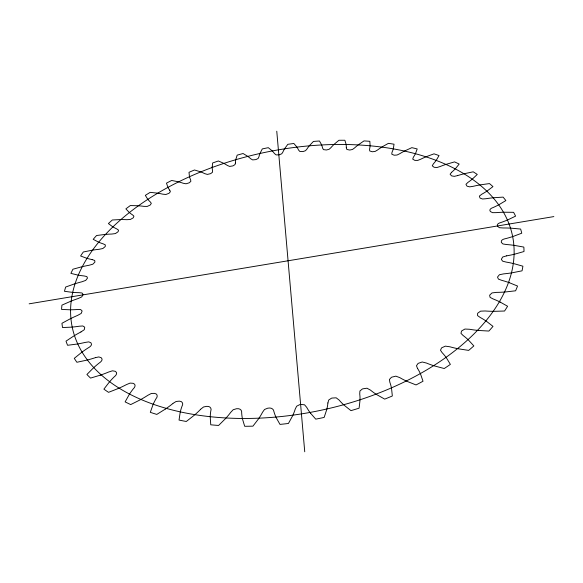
<?xml version="1.0" encoding="UTF-8"?>
<svg xmlns="http://www.w3.org/2000/svg" width="583" height="583" viewBox="0 0 583 583"><rect width="100%" height="100%" fill="white"/><g stroke="black" fill="none" stroke-linecap="round" stroke-linejoin="round"><path stroke-width="0.87" d="M212.197 167.081L212.649 162.97A234.461 137.748 -11.7 0 1 218.37 160.981L223.435 163.174A59.313 30.258 -14.4 0 1 227.348 165.455L229.658 166.425L232.668 165.936A8.206 4.11 -12.7 0 0 233.105 165.798L235.015 164.588L235.437 163M346.295 147.703L346.863 149.445L349.443 149.991A8.322 4.198 -9.3 0 0 349.895 150.006L352.482 149.474L354.515 147.995A60.851 31.518 -7.7 0 1 358.662 144.569L363.996 140.904A234.461 137.748 -11.7 0 1 369.833 141.319L370.096 145.393A58.351 29.485 -10.4 0 1 369.556 149.11L369.717 150.953L372.114 151.704A8.41 4.27 -8.6 0 0 372.552 151.748L375.204 151.391L377.522 150.013A61.805 32.327 -7.1 0 1 382.346 146.763L388.402 143.352A234.461 137.748 -11.7 0 1 394.035 144.205L393.379 148.446A58.723 29.784 -9.8 0 1 392.016 152.25L391.761 154.174L393.94 155.129A8.519 4.358 -8 0 0 394.363 155.209L397.052 155.027L399.639 153.766A62.877 33.267 -6.5 0 1 405.119 150.749L411.846 147.659A234.461 137.748 -11.7 0 1 417.202 148.949L415.606 153.3A59.24 30.199 -9.1 0 1 413.398 157.155L412.713 159.123L414.644 160.274A8.65 4.467 -7.3 0 0 415.045 160.391L417.734 160.398L420.569 159.283A64.064 34.331 -6 0 1 426.661 156.557L434.007 153.832A234.461 137.748 -11.7 0 1 439.028 155.566L436.448 159.975A59.903 30.739 -8.5 0 1 433.395 163.816L432.273 165.812L433.92 167.153A8.803 4.598 -6.7 0 0 434.291 167.299L436.951 167.51L440.005 166.563A65.332 35.527 -5.4 0 1 446.665 164.18L454.572 161.892A234.461 137.748 -11.7 0 1 459.164 164.071L455.6 168.465A60.705 31.402 -7.8 0 1 451.694 172.233M327.886 402.962L328.725 400.011L331.465 398.218A11.259 7.747 -10.8 0 1 332.077 398.051L336.172 397.817L339.175 400.113A77.911 52.025 -7 0 0 344.21 405.272L350.966 410.636A234.461 137.748 -11.7 0 0 359.099 408.173L359.988 400.514A78.574 53.498 -13.5 0 0 359.726 393.926L359.908 391.018L362.291 389.036A11.237 7.696 -9.1 0 1 362.874 388.817L366.962 388.212L370.496 390.129A77.32 50.845 -5.8 0 0 376.713 394.611L384.693 399.115A234.461 137.748 -11.7 0 0 392.337 395.988L391.557 388.57A78.676 53.723 -11.9 0 0 389.852 382.288L389.4 379.489L391.361 377.369A11.194 7.579 -7.4 0 1 391.9 377.114L395.879 376.152L399.851 377.66A76.548 49.438 -5 0 0 407.065 381.369L416.043 384.933A234.461 137.748 -11.7 0 0 423.01 381.238L420.613 374.235A78.61 53.578 -10.2 0 0 417.53 368.398M200.851 409.069L203.576 406.963L206.841 406.329A11.113 7.411 -17.4 0 1 207.402 406.395C209.858 406.147 211.869 408.479 210.82 410.826A78.603 53.563 -13.3 0 0 210.252 417.406L210.755 424.803A234.461 137.748 -11.7 0 0 218.596 425.452L225.475 418.638A76.519 49.373 -18.5 0 0 230.671 412.392L233.193 409.732L236.56 408.719A11.186 7.572 -16.1 0 1 237.157 408.727C239.562 408.319 242.164 410.082 241.668 412.706A78.676 53.731 -11.6 0 0 242.535 419.155L244.685 426.29A234.461 137.748 -11.7 0 0 252.935 426.151L258.539 418.864A77.291 50.787 -17.6 0 0 262.51 412.298L264.522 409.477L267.772 408.173A11.237 7.688 -14.5 0 1 268.384 408.129C270.796 407.561 273.733 408.814 273.901 411.54A78.581 53.512 -9.9 0 0 276.218 417.705L279.993 424.402A234.461 137.748 -11.7 0 0 288.439 423.462L292.579 415.876A77.889 51.989 -16.5 0 0 295.209 409.142L296.645 406.22L299.684 404.653A11.259 7.747 -12.7 0 1 300.303 404.544M200.661 409.266L200.472 409.47A75.579 47.806 -19.1 0 1 194.234 415.271L186.298 421.473A234.461 137.748 -11.7 0 1 179.047 420.073L180.147 412.596A78.37 53.024 -14.9 0 1 182.078 406.03C183.521 404.077 182.384 401.242 179.826 401.257A11.011 7.215 -18.5 0 0 179.309 401.14L176.11 401.476L173.093 403.334M451.606 172.291L450.12 174.222L451.453 175.745A8.971 4.744 -6.1 0 0 451.789 175.928L454.376 176.343L457.633 175.592M172.874 403.516L172.655 403.698A74.493 46.144 -19.4 0 1 165.557 408.938M165.565 408.945L156.798 414.411A234.461 137.748 -11.7 0 1 150.312 412.327L152.921 404.937A77.969 52.157 -16.3 0 1 156.127 398.532C157.723 396.972 157.665 393.875 155.034 393.54A10.888 6.981 -19.2 0 0 154.575 393.372L151.354 393.452L147.805 395.318A73.283 44.439 -19.6 0 1 140.058 399.916L130.723 404.58A234.461 137.748 -11.7 0 1 125.119 401.891L129.113 394.742A77.401 50.998 -17.4 0 1 133.456 388.621C135.059 387.367 136.079 384.314 133.485 383.519A10.734 6.741 -19.7 0 0 133.092 383.308L130.075 383.097L126.373 384.642A71.979 42.734 -19.6 0 1 118.189 388.533M80.942 331.96L84.295 329.701L84.703 327.406A9.962 5.728 -19.7 0 0 84.601 327.099L82.837 325.97L79.354 326.21A66.404 36.561 -18.4 0 1 71.352 327.15L62.534 327.551A234.461 137.748 -11.7 0 1 61.951 323.295L70.113 318.865A72.19 43.011 -19.6 0 1 77.634 315.396L81.212 313.421L82.057 311.169A9.751 5.495 -19.4 0 0 82.035 310.848L80.643 309.573L77.371 309.515A65.07 35.271 -17.9 0 1 69.785 309.777L61.579 309.442A234.461 137.748 -11.7 0 1 61.929 305.142L70.375 301.411A70.827 41.335 -19.5 0 1 78.042 298.569L81.758 296.893L83.012 294.707A9.539 5.276 -18.9 0 0 83.056 294.393L82.035 293.001L79.018 292.673A63.817 34.105 -17.3 0 1 71.964 292.302L64.465 291.289A234.461 137.748 -11.7 0 1 65.682 287.025L74.252 283.987A69.421 39.724 -19.2 0 1 81.926 281.771L85.716 280.401L87.333 278.317A9.335 5.079 -18.4 0 0 87.443 278.004L86.86 276.575L84.069 275.948A62.651 33.071 -16.8 0 1 77.619 275.008L70.907 273.383A234.461 137.748 -11.7 0 1 72.919 269.222L81.474 266.876A68.014 38.201 -18.9 0 1 89.039 265.272L92.828 264.208L94.767 262.248A9.139 4.897 -17.9 0 0 94.934 261.942L94.694 260.463L92.238 259.617M118.196 388.54L108.54 392.337A234.461 137.748 -11.7 0 1 103.898 389.138L109.108 382.361A76.65 49.613 -18.3 0 1 114.428 376.64C115.995 375.569 117.904 372.843 115.529 371.531A10.567 6.486 -20 0 0 115.208 371.291L112.453 370.803L108.678 372.02A70.601 41.072 -19.4 0 1 100.276 375.168M95.474 357.634L98.804 356.934L101.129 357.671A10.377 6.224 -20.1 0 1 101.376 357.947C103.337 359.718 100.837 361.977 99.292 362.947A75.739 48.068 -19 0 0 93.163 368.186L86.918 374.483A234.461 137.748 -11.7 0 0 90.54 378.09L100.276 375.175M95.197 357.729L94.92 357.816A69.195 39.476 -19.2 0 1 86.488 360.214L76.876 362.269A234.461 137.748 -11.7 0 1 74.289 358.341L81.358 352.613A74.682 46.421 -19.4 0 1 88.12 347.927C89.731 347.031 92.529 345.253 91.101 343.117A10.173 5.968 -19.9 0 0 90.933 342.819L88.813 341.871L85.162 342.425A67.781 37.968 -18.8 0 1 76.869 344.079L67.577 345.289A234.461 137.748 -11.7 0 1 66.003 341.15L73.713 336.048A73.487 44.716 -19.6 0 1 80.935 331.96M29.15 303.823L553.85 216.592M506.685 255.828L502.684 257.008L501.438 259.151A10.188 5.99 -3.4 0 0 501.416 259.493L502.67 261.184L506.095 262.073A74.726 46.487 -4 0 1 514.148 263.72L522.9 266.198A234.461 137.748 -11.7 0 1 522.04 270.833L512.384 272.742A69.253 39.535 -4.2 0 1 503.676 273.872L499.398 274.746L497.663 276.874A10.385 6.245 -3.3 0 0 497.561 277.224L498.429 279.097L501.65 280.314A75.783 48.134 -4.4 0 1 509.331 282.711M300.93 404.442L304.545 404.806L306.694 407.313A78.333 52.936 -8.3 0 0 310.411 413.041M478.454 330.452L488.875 331.057A234.461 137.748 -11.7 0 0 492.992 326.371L486.535 321.357A77.422 51.049 -6 0 0 480.152 317.436L477.564 315.585L477.601 313.457A10.749 6.756 -3.7 0 1 477.863 313.1L480.545 311.162L485.129 310.979A72.03 42.807 -3.8 0 0 494.18 311.329L504.557 311.023A234.461 137.748 -11.7 0 0 507.589 306.25L500.148 302.06M509.338 282.704L517.536 286.042A234.461 137.748 -11.7 0 1 515.605 290.8L505.49 291.959A70.66 41.138 -4 0 1 496.519 292.375L492.045 292.921L489.829 294.983A10.574 6.5 -3.4 0 0 489.647 295.341L490.077 297.359L493.014 298.897A76.686 49.679 -5.1 0 1 500.141 302.067M112.483 226.598L108.402 223.559A234.461 137.748 -11.7 0 1 112.337 219.988L120.156 219.587A64.013 34.288 -17.4 0 1 126.817 219.689L130.322 219.485L132.946 218.013A8.643 4.46 -16 0 0 133.259 217.751L133.937 216.198L132.581 214.901A59.218 30.178 -14.3 0 1 129.054 212.234L125.884 208.867A234.461 137.748 -11.7 0 1 130.315 205.566L137.697 205.748A62.833 33.231 -16.9 0 1 143.914 206.36L147.237 206.418L150.013 205.129A8.512 4.351 -15.4 0 0 150.356 204.888L151.325 203.365L150.327 201.958A58.701 29.769 -13.6 0 1 147.594 199L145.335 195.356A234.461 137.748 -11.7 0 1 150.188 192.354L157.082 193.097A61.762 32.298 -16.3 0 1 162.781 194.175L165.9 194.482L168.786 193.388A8.402 4.263 -14.7 0 0 169.157 193.17L170.396 191.705L169.755 190.204M310.404 413.048L315.746 419.148A234.461 137.748 -11.7 0 0 324.148 417.421L326.699 409.703A78.319 52.907 -15.1 0 0 327.901 402.962M417.515 368.398L416.466 365.76L417.967 363.559A11.121 7.426 -6.1 0 1 418.448 363.267L422.223 361.992L426.516 363.071A75.622 47.872 -4.4 0 0 434.524 365.949L444.246 368.529A234.461 137.748 -11.7 0 0 450.375 364.382L446.461 357.933A78.384 53.053 -8.6 0 0 442.118 352.649L440.486 350.237L441.499 348.015A11.019 7.229 -5 0 1 441.914 347.687L445.39 346.142L449.894 346.79A74.544 46.21 -4 0 0 458.471 348.816L468.674 350.398A234.461 137.748 -11.7 0 0 473.841 345.916L468.557 340.144A77.991 52.193 -7.2 0 0 463.113 335.509L460.971 333.367L461.488 331.159A10.895 7.003 -4.2 0 1 461.831 330.816L464.935 329.045L469.534 329.264A73.334 44.505 -3.8 0 0 478.461 330.444M276.765 131.219L304.741 451.781M92.231 259.624A61.601 32.16 -16.2 0 1 86.466 258.152L80.6 255.988A234.461 137.748 -11.7 0 1 83.325 251.98L91.735 250.304A66.622 36.78 -18.4 0 1 99.081 249.298L102.827 248.533L105.042 246.718A8.956 4.73 -17.3 0 0 105.261 246.427L105.304 244.86L103.242 243.876A60.668 31.373 -15.5 0 1 98.192 241.952L93.2 239.321A234.461 137.748 -11.7 0 1 96.574 235.51L104.729 234.483A65.281 35.476 -18 0 1 111.776 234.053L115.419 233.572L117.861 231.917A8.796 4.584 -16.7 0 0 118.13 231.64L118.524 230.132L116.789 228.915A59.874 30.71 -14.9 0 1 112.49 226.59M169.748 190.211A58.336 29.478 -13 0 1 167.817 187.005L166.468 183.149A234.461 137.748 -11.7 0 1 171.672 180.468L178.004 181.721A60.814 31.489 -15.6 0 1 183.149 183.244L186.028 183.791L188.987 182.887A8.315 4.198 -14.1 0 0 189.388 182.698L190.867 181.298L190.59 179.732A58.125 29.31 -12.3 0 1 189.439 176.336L188.994 172.328A234.461 137.748 -11.7 0 1 194.489 169.988L200.209 171.723A59.991 30.812 -15 0 1 204.757 173.647L207.366 174.412L210.368 173.712A8.249 4.147 -13.4 0 0 210.791 173.545L212.496 172.233L212.569 170.615A58.06 29.267 -11.6 0 1 212.212 167.081M235.423 162.941A58.154 29.332 -11 0 1 235.86 159.305L237.172 155.144A234.461 137.748 -11.7 0 1 243.06 153.526L247.418 156.127A58.774 29.828 -13.7 0 1 250.661 158.744L252.665 159.902L255.645 159.618A8.184 4.088 -12 0 0 256.097 159.509L258.189 158.408L258.947 156.754A58.402 29.529 -10.3 0 1 260.149 153.074L262.306 148.913A234.461 137.748 -11.7 0 1 268.304 147.681L271.926 150.647A58.387 29.514 -13.1 0 1 274.462 153.562L276.131 154.896L279.06 154.823A8.184 4.096 -11.3 0 0 279.512 154.735L281.764 153.759L282.857 152.127A58.796 29.842 -9.7 0 1 284.817 148.432L287.813 144.322A234.461 137.748 -11.7 0 1 293.861 143.484L296.696 146.792A58.147 29.332 -12.4 0 1 298.496 149.969L299.815 151.449L302.657 151.587A8.206 4.11 -10.7 0 0 303.116 151.536L305.507 150.691L306.92 149.088A59.335 30.28 -9 0 1 309.631 145.444L313.428 141.429A234.461 137.748 -11.7 0 1 319.469 140.999L321.481 144.599A58.06 29.259 -11.7 0 1 322.53 147.995L323.478 149.62L326.203 149.962A8.249 4.147 -10 0 0 326.662 149.94L329.162 149.248L330.889 147.703A60.027 30.833 -8.4 0 1 334.329 144.139L338.912 140.277A234.461 137.748 -11.7 0 1 344.881 140.263L346.04 144.125A58.132 29.318 -11.1 0 1 346.302 147.696M457.626 175.585A66.673 36.838 -4.9 0 1 464.789 173.61L473.192 171.817A234.461 137.748 -11.7 0 1 477.258 174.434L472.704 178.748A61.645 32.189 -7.2 0 1 467.952 182.377L465.941 184.33L466.917 186.013A9.153 4.904 -5.5 0 0 467.202 186.232L469.687 186.859L473.097 186.327A68.065 38.259 -4.5 0 1 480.691 184.804L489.487 183.579A234.461 137.748 -11.7 0 1 492.956 186.626L487.41 190.779A62.694 33.107 -6.6 0 1 481.842 194.19L479.379 196.077L479.969 197.907A9.35 5.087 -4.9 0 0 480.21 198.147L482.542 199L486.069 198.708A69.479 39.79 -4.2 0 1 494.005 197.71L503.085 197.12A234.461 137.748 -11.7 0 1 505.862 200.567L499.354 204.465A63.86 34.157 -6 0 1 492.992 207.592C491.498 208.044 488.78 209.486 490.274 211.316A9.554 5.291 -4.4 0 0 490.456 211.593L492.591 212.664L496.184 212.635A70.886 41.4 -3.9 0 1 504.353 212.227L513.594 212.321A234.461 137.748 -11.7 0 1 515.583 216.14L508.157 219.704A65.121 35.323 -5.5 0 1 501.067 222.458C499.456 222.888 496.461 223.93 497.488 226.124A9.765 5.509 -4 0 0 497.605 226.423L499.5 227.713L503.1 227.975A72.248 43.076 -3.8 0 1 511.386 228.201L520.634 229.046A234.461 137.748 -11.7 0 1 521.756 233.2L513.477 236.312A66.455 36.62 -5 0 1 505.738 238.607C503.945 238.994 500.826 239.708 501.307 242.142A9.977 5.743 -3.7 0 0 501.358 242.462L502.954 243.964L506.503 244.532A73.538 44.782 -3.8 0 1 514.753 245.45L523.847 247.09A234.461 137.748 -11.7 0 1 524.008 251.521L514.978 254.086A67.839 38.026 -4.6 0 1 506.685 255.842M195.174 414.695A224.827 131.94 -11.7 0 0 513.587 242.506A224.827 131.94 -11.7 0 0 168.305 187.187A224.827 131.94 -11.7 0 0 195.174 414.695"/></g></svg>
